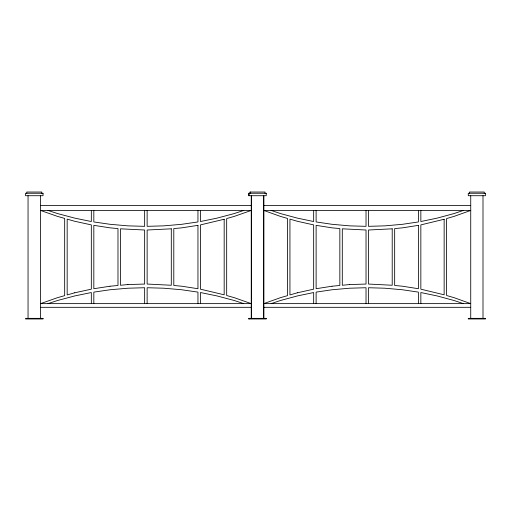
<?xml version="1.0" encoding="UTF-8"?>
<svg xmlns="http://www.w3.org/2000/svg" width="511" height="511" viewBox="0 0 511 511"><rect width="100%" height="100%" fill="white"/><g stroke="black" fill="none" stroke-linecap="round" stroke-linejoin="round"><path stroke-width="0.77" d="M463.394 210.43L454.036 213.56L437.039 218.152L420.847 221.525L420.847 210.43M271.117 303.636L280.475 300.506L297.472 295.914L313.665 292.541L313.665 303.636M243.773 210.43L234.249 213.56L216.945 218.152L200.453 221.525L200.453 210.43M48.008 303.636L57.532 300.506L74.836 295.914L91.328 292.541L91.328 303.636M40.535 205.524L251.246 205.524M263.778 205.524L470.733 205.524M40.535 307.315L251.246 307.315M263.778 307.315L470.733 307.315M48.008 210.43L57.532 213.56L74.836 218.152L91.328 221.525L91.328 210.43M243.773 303.636L234.249 300.506L216.945 295.914L200.453 292.541L200.453 303.636M271.117 210.43L280.475 213.56L297.472 218.152L313.665 221.525L313.665 210.43M463.394 303.636L454.036 300.506L437.039 295.914L420.847 292.541L420.847 303.636M484.224 193.26L484.224 192.034L469.507 192.034L469.507 193.26M482.997 195.713L482.997 318.353M470.733 195.713L470.733 318.353M418.394 210.43L418.394 221.946L402.387 224.31L384.853 225.856L368.482 226.335L368.482 210.43M418.394 303.636L418.394 292.12L402.387 289.756L384.853 288.21L368.482 287.731L368.482 303.636M366.029 210.43L366.029 226.335L349.658 225.856L332.124 224.31L316.117 221.946L316.117 210.43M366.029 303.636L366.029 287.731L349.658 288.21L332.124 289.756L316.117 292.12L316.117 303.636M264.985 193.26L264.985 192.034L250 192.034L250 193.26M263.778 195.713L263.778 318.353M263.733 195.713L263.733 318.353M251.514 195.713L251.514 318.353M251.246 195.713L251.246 318.353M250.288 192.034L250.288 193.26M249.061 193.26L249.061 195.713M249.061 318.353L249.061 318.966M197.955 210.43L197.955 221.946L181.66 224.31L163.807 225.856L147.136 226.335L147.136 210.43M197.955 303.636L197.955 292.12L181.66 289.756L163.807 288.21L147.136 287.731L147.136 303.636M144.645 210.43L144.645 226.335L127.974 225.856L110.121 224.31L93.826 221.946L93.826 210.43M144.645 303.636L144.645 287.731L127.974 288.21L110.121 289.756L93.826 292.12L93.826 303.636M41.781 193.26L41.781 192.034L26.796 192.034L26.796 193.26M40.535 195.713L40.535 318.353M28.048 195.713L28.048 318.353M470.733 210.43L454.113 216.377L446.601 218.548L446.601 295.518L454.113 297.689L470.733 303.636L263.778 303.636L280.398 297.689L287.489 295.645L287.489 218.421L280.398 216.377L263.778 210.43L470.733 210.43M251.246 210.43L234.325 216.377L226.673 218.548L226.673 295.518L234.325 297.689L251.246 303.636L40.535 303.636L57.456 297.689L64.673 295.645L64.673 218.421L57.456 216.377L40.535 210.43L251.246 210.43M444.148 219.257L420.847 224.897L420.847 289.169L444.148 294.809L444.148 219.257M297.364 292.79L289.941 294.936L289.941 219.13L297.364 221.276L313.665 224.897L313.665 289.169L297.364 292.79M224.176 219.257L200.453 224.897L200.453 289.169L224.176 294.809L224.176 219.257M74.727 292.79L67.171 294.936L67.171 219.13L74.727 221.276L91.328 224.897L91.328 289.169L74.727 292.79M418.394 225.345L402.476 227.849L394.664 228.583L394.664 285.483L402.476 286.217L418.394 288.721L418.394 225.345M332.035 286.217L316.117 288.721L316.117 225.345L332.035 227.849L339.847 228.583L339.847 285.483L332.035 286.217M197.955 225.345L181.75 227.849L173.797 228.583L173.797 285.483L181.75 286.217L197.955 288.721L197.955 225.345M110.031 286.217L93.826 288.721L93.826 225.345L110.031 227.849L117.984 228.583L117.984 285.483L110.031 286.217M392.212 228.813L368.482 230.014L368.482 284.052L392.212 285.253L392.212 228.813M349.613 284.563L342.3 285.253L342.3 228.813L366.029 230.014L366.029 284.052L349.613 284.563M171.3 228.813L147.136 230.014L147.136 284.052L171.3 285.253L171.3 228.813M127.922 284.563L120.481 285.253L120.481 228.813L144.645 230.014L144.645 284.052L127.922 284.563M43.033 193.26L25.55 193.26L25.55 195.713L43.033 195.713L43.033 193.26M266.231 193.26L248.748 193.26L248.748 195.713L266.231 195.713L266.231 193.26M485.45 193.26L468.28 193.26L468.28 195.713L485.45 195.713L485.45 193.26M43.033 318.353L25.55 318.353L25.55 318.966L43.033 318.966L43.033 318.353M266.231 318.353L248.748 318.353L248.748 318.966L266.231 318.966L266.231 318.353M485.45 318.353L468.28 318.353L468.28 318.966L485.45 318.966L485.45 318.353"/></g></svg>
